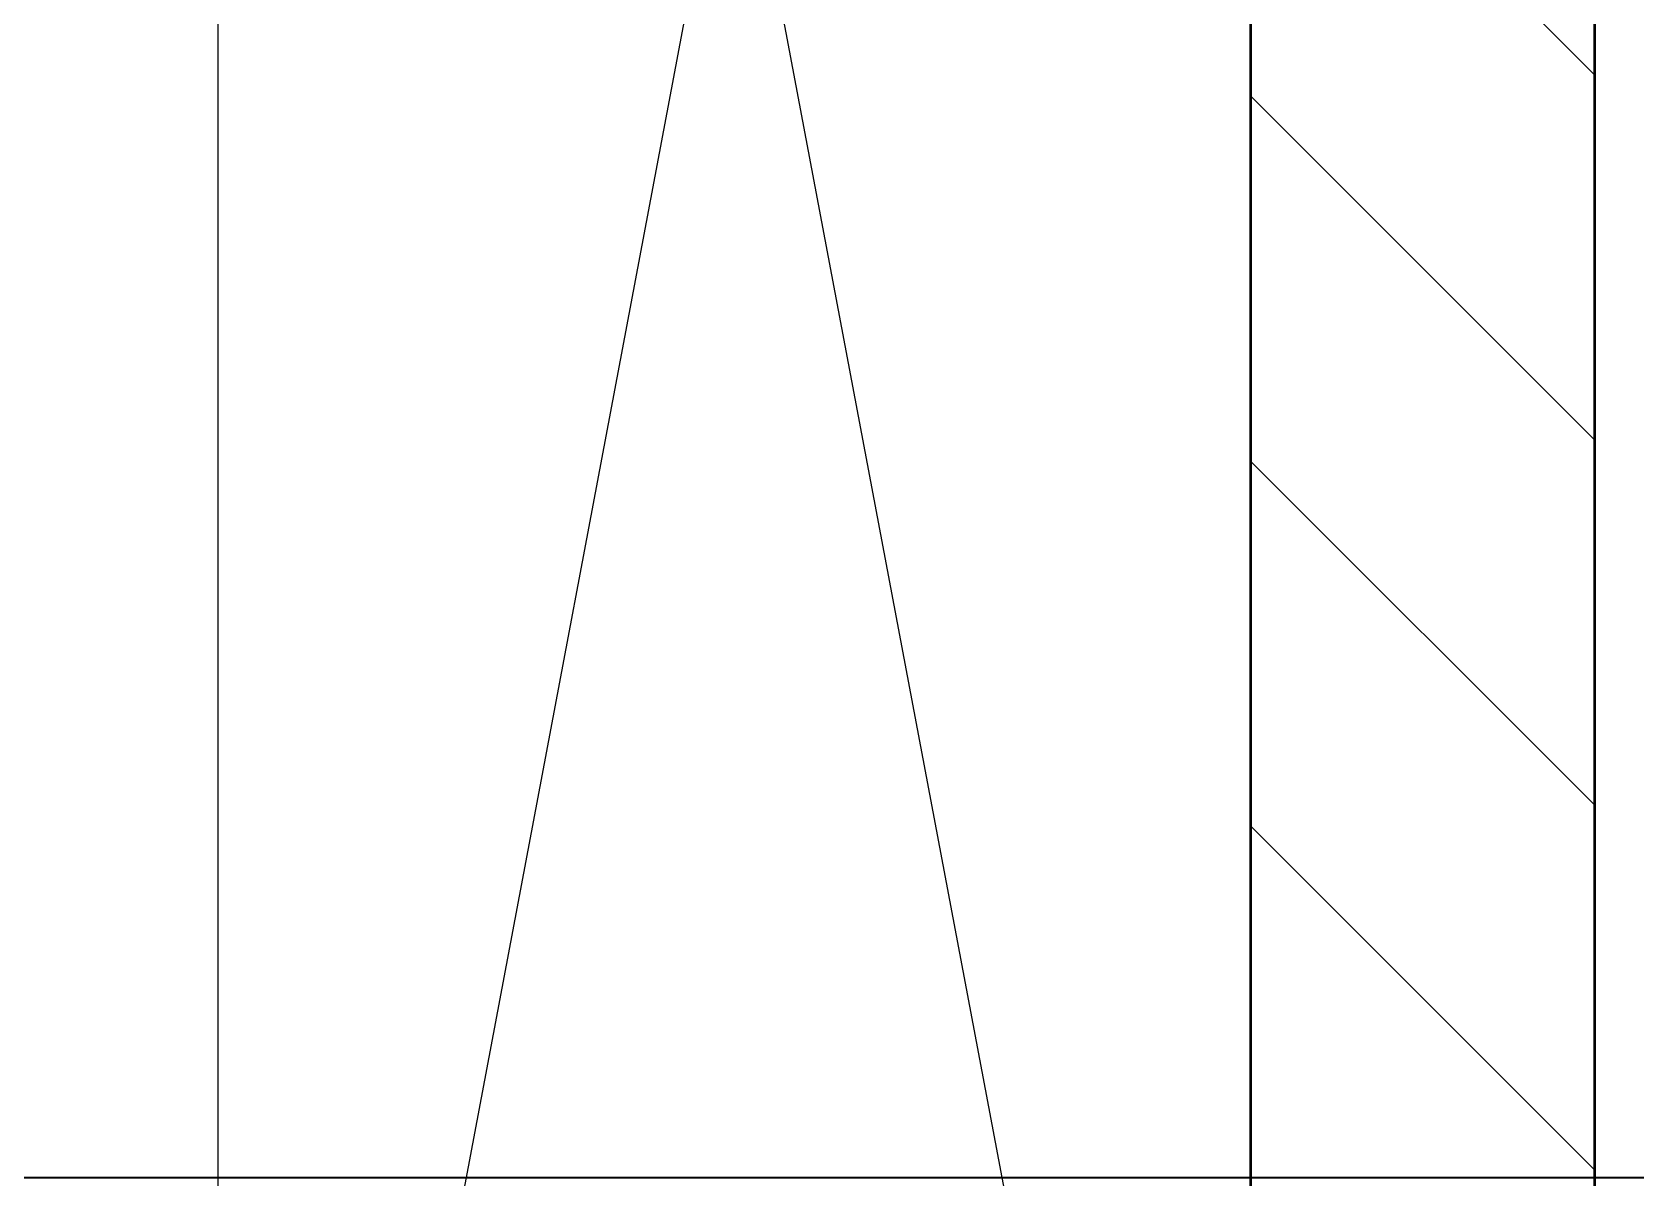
# Model space of a CAD drawing. Extents: x 0 to 756, y -25 to 420.
# Drawn here: x 278.12 to 296.76, y 311.83 to 325.15 of the extents above; entities that cross this region are included whole.
import ezdxf

# ---------------------------------------------------------------- set-up
doc = ezdxf.new("R2010")
doc.units = 0
doc.layers.get('0').update_dxf_attribs({"lineweight": 25})
for name, color, linetype, lineweight in [('A_Innenwand', 7, 'Continuous', 25), ('ALLGEMEIN03', 7, 'Continuous', 25), ('WAND_HOLZ_NICHT_TRAGEND', 7, 'Continuous', 13)]:
    doc.layers.add(name, color=color, linetype=linetype, lineweight=lineweight)
doc.layers.add('L_Zuluft', color=6, linetype='Continuous', lineweight=35, true_color=0xff00ff)

# ---------------------------------------------------------------- blocks, each defined once
blk = doc.blocks.new('Referenz-A0T78OQ1OY')
at = {"layer": 'ALLGEMEIN03', "color": 0, "lineweight": -2}
for p, q in [((280.279, 360.17), (280.279, 296.533)), ((280.279, 296.533), (292.279, 360.17)), ((292.279, 296.533), (280.279, 360.17)), ((292.279, 360.17), (292.279, 296.533))]:
    blk.add_line(p, q, dxfattribs=at)
at = {"layer": 'WAND_HOLZ_NICHT_TRAGEND', "color": 0, "lineweight": 50}
for p, q in [((292.279, 384.533), (292.279, 271.533)), ((296.279, 271.533), (296.279, 384.533)), ((292.279, 364.218), (292.279, 271.533)), ((296.279, 271.533), (296.279, 364.218))]:
    blk.add_line(p, q, dxfattribs=at)
blk = doc.blocks.new('Wand-A0T78OS1OY', base_point=(292.279, 271.533))
at = {"color": 0, "linetype": 'ByBlock', "lineweight": -2, "ltscale": 0.25}
for p, q in [((292.279, 271.533), (292.279, 364.218)), ((296.279, 296.533), (296.279, 364.218))]:
    blk.add_line(p, q, dxfattribs=at)
at = {"color": 0, "lineweight": -2}
for p, q in [((296.279, 324.651), (292.279, 328.651)), ((296.279, 320.409), (292.279, 324.409)), ((296.279, 316.166), (292.279, 320.166)), ((296.279, 311.924), (292.279, 315.924))]:
    blk.add_line(p, q, dxfattribs=at)
blk = doc.blocks.new('Wickelfalzrohr-A0T78OTROY', base_point=(268.663, 306.633))
at = {"color": 0, "linetype": 'ByBlock', "lineweight": -2, "ltscale": 0.35}
blk.add_line((298.479, 311.833), (268.663, 311.833), dxfattribs=at)

msp = doc.modelspace()

# ---------------------------------------------------------------- block references
at = {"color": 8, "lineweight": 25, "ltscale": 0.25, "true_color": 0x808080}
msp.add_blockref('Referenz-A0T78OQ1OY', (0, 0), dxfattribs=at)
at = {"layer": 'A_Innenwand', "ltscale": 0.25}
msp.add_blockref('Wand-A0T78OS1OY', (292.279, 271.533), dxfattribs=at)
at = {"layer": 'L_Zuluft', "ltscale": 0.35}
msp.add_blockref('Wickelfalzrohr-A0T78OTROY', (268.663, 306.633), dxfattribs=at)

doc.saveas('drawing.dxf')
